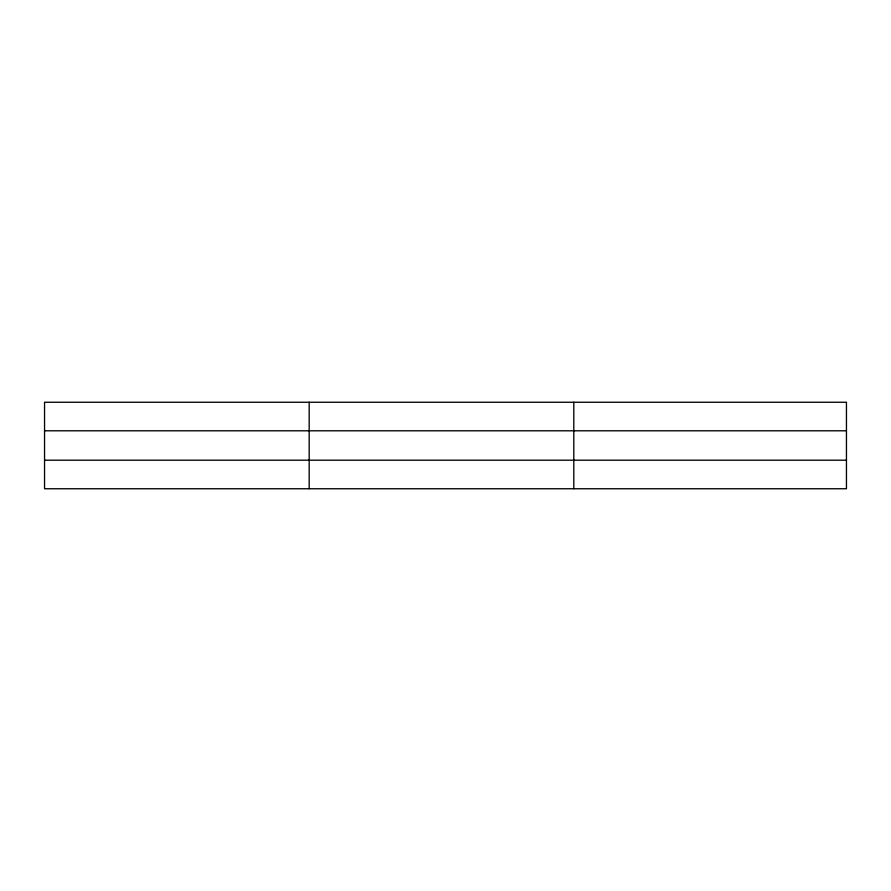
<?xml version="1.0" encoding="UTF-8"?>
<svg xmlns="http://www.w3.org/2000/svg" width="891" height="891" viewBox="0 0 891 891"><rect width="100%" height="100%" fill="white"/><g stroke="black" fill="none" stroke-linecap="round" stroke-linejoin="round"><path stroke-width="1.34" d="M309.177 402.253L309.177 488.747M573.804 402.253L573.804 488.747M846.45 430.799L846.45 402.253L44.55 402.253L44.55 488.747L846.45 488.747L846.45 430.799L44.55 430.799M44.55 460.202L846.45 460.202"/></g></svg>
